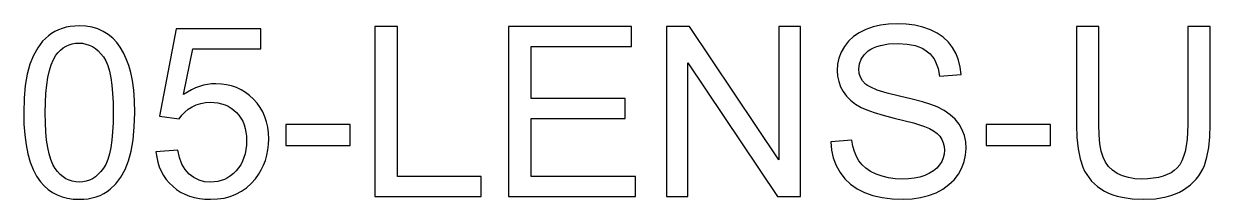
# Model space of a CAD drawing. Header units: millimetres. Extents: x -7.4 to 7.4, y -1.1 to 1.1.
import ezdxf

# ---------------------------------------------------------------- set-up
doc = ezdxf.new("R2010")
doc.units = ezdxf.units.MM
doc.layers.add('LASER_MARK', color=7, linetype='Continuous')

msp = doc.modelspace()

# ---------------------------------------------------------------- linework, layer by layer
at = {"layer": 'LASER_MARK'}
for points in [[(-7.339, 0.593), (-7.373, 0.469), (-7.397, 0.326), (-7.411, 0.165), (-7.416, -0.015), (-7.413, -0.159), (-7.403, -0.293), (-7.387, -0.417), (-7.364, -0.53), (-7.334, -0.633), (-7.298, -0.726), (-7.255, -0.808), (-7.206, -0.879), (-7.16, -0.931), (-7.11, -0.976), (-7.056, -1.014), (-6.997, -1.045), (-6.935, -1.069), (-6.868, -1.086), (-6.797, -1.097), (-6.723, -1.1), (-6.665, -1.098), (-6.611, -1.092), (-6.559, -1.082), (-6.509, -1.069), (-6.462, -1.051), (-6.417, -1.029), (-6.375, -1.004), (-6.336, -0.974), (-6.264, -0.905), (-6.202, -0.823), (-6.149, -0.727), (-6.106, -0.619), (-6.072, -0.495), (-6.048, -0.353), (-6.034, -0.193), (-6.029, -0.015), (-6.032, 0.136), (-6.041, 0.269), (-6.056, 0.387), (-6.077, 0.488), (-6.103, 0.578), (-6.134, 0.661), (-6.169, 0.736), (-6.209, 0.805), (-6.254, 0.866), (-6.304, 0.919), (-6.36, 0.965), (-6.422, 1.003), (-6.489, 1.034), (-6.562, 1.055), (-6.64, 1.068), (-6.723, 1.072), (-6.779, 1.07), (-6.834, 1.065), (-6.886, 1.055), (-6.935, 1.041), (-6.982, 1.024), (-7.026, 1.002), (-7.068, 0.977), (-7.108, 0.948), (-7.18, 0.879), (-7.242, 0.797), (-7.295, 0.701)], [(-3.026, -1.064), (-1.697, -1.064), (-1.697, -0.813), (-2.745, -0.813), (-2.745, 1.064), (-3.026, 1.064)], [(-1.356, -1.064), (0.231, -1.064), (0.231, -0.813), (-1.075, -0.813), (-1.075, -0.089), (0.102, -0.089), (0.102, 0.161), (-1.075, 0.161), (-1.075, 0.813), (0.182, 0.813), (0.182, 1.064), (-1.356, 1.064)], [(0.617, -1.064), (0.887, -1.064), (0.887, 0.608), (2.005, -1.064), (2.294, -1.064), (2.294, 1.064), (2.024, 1.064), (2.024, -0.607), (0.906, 1.064), (0.617, 1.064)], [(2.936, -0.357), (2.671, -0.38), (2.68, -0.484), (2.703, -0.582), (2.739, -0.675), (2.788, -0.763), (2.848, -0.842), (2.92, -0.91), (3.002, -0.968), (3.094, -1.016), (3.197, -1.053), (3.313, -1.079), (3.439, -1.095), (3.578, -1.1), (3.689, -1.095), (3.794, -1.079), (3.894, -1.053), (3.988, -1.017), (4.074, -0.971), (4.149, -0.916), (4.213, -0.854), (4.267, -0.783), (4.31, -0.707), (4.34, -0.628), (4.358, -0.547), (4.364, -0.463), (4.359, -0.38), (4.342, -0.302), (4.315, -0.229), (4.276, -0.16), (4.226, -0.098), (4.163, -0.04), (4.088, 0.011), (4.002, 0.057), (3.924, 0.087), (3.82, 0.12), (3.689, 0.155), (3.531, 0.192), (3.376, 0.231), (3.253, 0.269), (3.163, 0.307), (3.131, 0.325), (3.106, 0.344), (3.07, 0.383), (3.044, 0.428), (3.029, 0.478), (3.024, 0.533), (3.031, 0.596), (3.053, 0.655), (3.089, 0.709), (3.14, 0.758), (3.172, 0.78), (3.207, 0.799), (3.247, 0.815), (3.292, 0.828), (3.394, 0.846), (3.513, 0.852), (3.628, 0.845), (3.728, 0.826), (3.772, 0.812), (3.813, 0.794), (3.85, 0.773), (3.883, 0.749), (3.913, 0.722), (3.94, 0.691), (3.963, 0.658), (3.983, 0.621), (4, 0.581), (4.013, 0.539), (4.031, 0.444), (4.301, 0.464), (4.291, 0.556), (4.271, 0.642), (4.239, 0.723), (4.196, 0.8), (4.142, 0.869), (4.078, 0.93), (4.003, 0.981), (3.918, 1.024), (3.824, 1.057), (3.724, 1.081), (3.616, 1.095), (3.501, 1.1), (3.396, 1.095), (3.296, 1.082), (3.201, 1.059), (3.111, 1.027), (3.028, 0.987), (2.956, 0.938), (2.895, 0.881), (2.844, 0.815), (2.804, 0.744), (2.775, 0.67), (2.758, 0.593), (2.752, 0.514), (2.757, 0.442), (2.771, 0.374), (2.794, 0.31), (2.827, 0.249), (2.869, 0.192), (2.921, 0.14), (2.983, 0.093), (3.054, 0.051), (3.124, 0.019), (3.215, -0.014), (3.329, -0.047), (3.465, -0.082), (3.706, -0.143), (3.843, -0.186), (3.906, -0.213), (3.958, -0.243), (4.001, -0.275), (4.035, -0.311), (4.06, -0.35), (4.079, -0.392), (4.089, -0.438), (4.093, -0.486), (4.089, -0.535), (4.078, -0.581), (4.059, -0.626), (4.033, -0.668), (3.999, -0.708), (3.957, -0.743), (3.907, -0.773), (3.849, -0.8), (3.785, -0.821), (3.716, -0.836), (3.643, -0.845), (3.565, -0.847), (3.476, -0.844), (3.393, -0.832), (3.313, -0.812), (3.238, -0.784), (3.171, -0.75), (3.112, -0.711), (3.064, -0.668), (3.024, -0.619), (2.993, -0.564), (2.968, -0.502), (2.949, -0.433)], [(7.135, 1.064), (7.135, -0.164), (7.133, -0.26), (7.127, -0.348), (7.116, -0.428), (7.102, -0.5), (7.083, -0.563), (7.06, -0.619), (7.034, -0.666), (7.003, -0.705), (6.967, -0.738), (6.926, -0.767), (6.879, -0.791), (6.826, -0.811), (6.768, -0.826), (6.704, -0.837), (6.635, -0.844), (6.56, -0.846), (6.473, -0.842), (6.393, -0.828), (6.319, -0.806), (6.253, -0.775), (6.195, -0.736), (6.146, -0.689), (6.107, -0.634), (6.076, -0.572), (6.054, -0.498), (6.037, -0.405), (6.028, -0.293), (6.025, -0.164), (6.025, 1.064), (5.743, 1.064), (5.743, -0.165), (5.748, -0.326), (5.763, -0.468), (5.789, -0.592), (5.824, -0.699), (5.846, -0.746), (5.872, -0.791), (5.901, -0.832), (5.933, -0.871), (5.968, -0.907), (6.007, -0.94), (6.05, -0.97), (6.096, -0.997), (6.145, -1.021), (6.198, -1.042), (6.254, -1.06), (6.313, -1.074), (6.442, -1.094), (6.585, -1.1), (6.731, -1.093), (6.799, -1.083), (6.863, -1.07), (6.923, -1.054), (6.98, -1.033), (7.033, -1.009), (7.082, -0.982), (7.169, -0.918), (7.207, -0.883), (7.242, -0.846), (7.273, -0.806), (7.3, -0.765), (7.324, -0.721), (7.344, -0.675), (7.375, -0.572), (7.398, -0.453), (7.412, -0.318), (7.416, -0.165), (7.416, 1.064)], [(-5.489, -0.483), (-5.763, -0.506), (-5.754, -0.572), (-5.74, -0.634), (-5.722, -0.693), (-5.698, -0.748), (-5.669, -0.801), (-5.636, -0.85), (-5.597, -0.895), (-5.554, -0.937), (-5.506, -0.976), (-5.455, -1.009), (-5.401, -1.037), (-5.343, -1.059), (-5.283, -1.077), (-5.218, -1.09), (-5.151, -1.097), (-5.08, -1.1), (-4.994, -1.096), (-4.912, -1.084), (-4.835, -1.064), (-4.763, -1.035), (-4.696, -0.999), (-4.633, -0.955), (-4.575, -0.902), (-4.521, -0.842), (-4.482, -0.788), (-4.448, -0.732), (-4.419, -0.673), (-4.395, -0.612), (-4.377, -0.548), (-4.363, -0.482), (-4.355, -0.413), (-4.353, -0.342), (-4.356, -0.268), (-4.365, -0.198), (-4.38, -0.131), (-4.401, -0.067), (-4.428, -0.006), (-4.461, 0.05), (-4.499, 0.104), (-4.544, 0.154), (-4.594, 0.199), (-4.646, 0.238), (-4.7, 0.271), (-4.758, 0.299), (-4.818, 0.32), (-4.881, 0.335), (-4.946, 0.344), (-5.015, 0.347), (-5.067, 0.345), (-5.119, 0.338), (-5.17, 0.328), (-5.22, 0.313), (-5.27, 0.295), (-5.32, 0.272), (-5.417, 0.213), (-5.302, 0.785), (-4.453, 0.785), (-4.453, 1.035), (-5.511, 1.035), (-5.717, -0.058), (-5.472, -0.09), (-5.44, -0.046), (-5.403, -0.007), (-5.36, 0.028), (-5.312, 0.059), (-5.26, 0.084), (-5.204, 0.102), (-5.146, 0.113), (-5.084, 0.116), (-5.035, 0.114), (-4.988, 0.108), (-4.943, 0.098), (-4.9, 0.084), (-4.861, 0.066), (-4.823, 0.043), (-4.788, 0.017), (-4.756, -0.013), (-4.726, -0.047), (-4.701, -0.084), (-4.679, -0.123), (-4.661, -0.166), (-4.648, -0.211), (-4.638, -0.26), (-4.632, -0.311), (-4.63, -0.366), (-4.632, -0.423), (-4.638, -0.477), (-4.648, -0.529), (-4.663, -0.578), (-4.681, -0.623), (-4.703, -0.666), (-4.73, -0.706), (-4.761, -0.743), (-4.794, -0.776), (-4.83, -0.805), (-4.867, -0.83), (-4.906, -0.85), (-4.947, -0.865), (-4.989, -0.876), (-5.034, -0.883), (-5.08, -0.885), (-5.155, -0.879), (-5.225, -0.86), (-5.289, -0.828), (-5.348, -0.784), (-5.398, -0.728), (-5.439, -0.659), (-5.469, -0.577)], [(-7.025, -0.712), (-7.054, -0.663), (-7.079, -0.603), (-7.1, -0.532), (-7.117, -0.451), (-7.131, -0.358), (-7.14, -0.255), (-7.146, -0.14), (-7.148, -0.015), (-7.146, 0.111), (-7.139, 0.227), (-7.129, 0.332), (-7.114, 0.427), (-7.095, 0.512), (-7.072, 0.586), (-7.044, 0.65), (-7.013, 0.704), (-6.985, 0.74), (-6.955, 0.77), (-6.922, 0.797), (-6.887, 0.818), (-6.85, 0.835), (-6.811, 0.847), (-6.769, 0.854), (-6.726, 0.856), (-6.681, 0.854), (-6.638, 0.845), (-6.597, 0.832), (-6.558, 0.813), (-6.52, 0.789), (-6.485, 0.759), (-6.452, 0.724), (-6.42, 0.684), (-6.391, 0.635), (-6.366, 0.575), (-6.345, 0.504), (-6.328, 0.423), (-6.315, 0.33), (-6.305, 0.226), (-6.299, 0.111), (-6.297, -0.015), (-6.299, -0.14), (-6.305, -0.254), (-6.315, -0.357), (-6.328, -0.45), (-6.345, -0.531), (-6.366, -0.602), (-6.391, -0.662), (-6.42, -0.711), (-6.452, -0.752), (-6.485, -0.787), (-6.52, -0.817), (-6.557, -0.842), (-6.596, -0.861), (-6.636, -0.874), (-6.679, -0.883), (-6.723, -0.885), (-6.767, -0.883), (-6.809, -0.874), (-6.85, -0.861), (-6.888, -0.842), (-6.925, -0.817), (-6.96, -0.788), (-6.994, -0.752)], [(-4.14, -0.425), (-3.337, -0.425), (-3.337, -0.163), (-4.14, -0.163)], [(4.614, -0.425), (5.417, -0.425), (5.417, -0.163), (4.614, -0.163)]]:
    msp.add_lwpolyline(points, close=True, dxfattribs=at)

doc.saveas('drawing.dxf')
